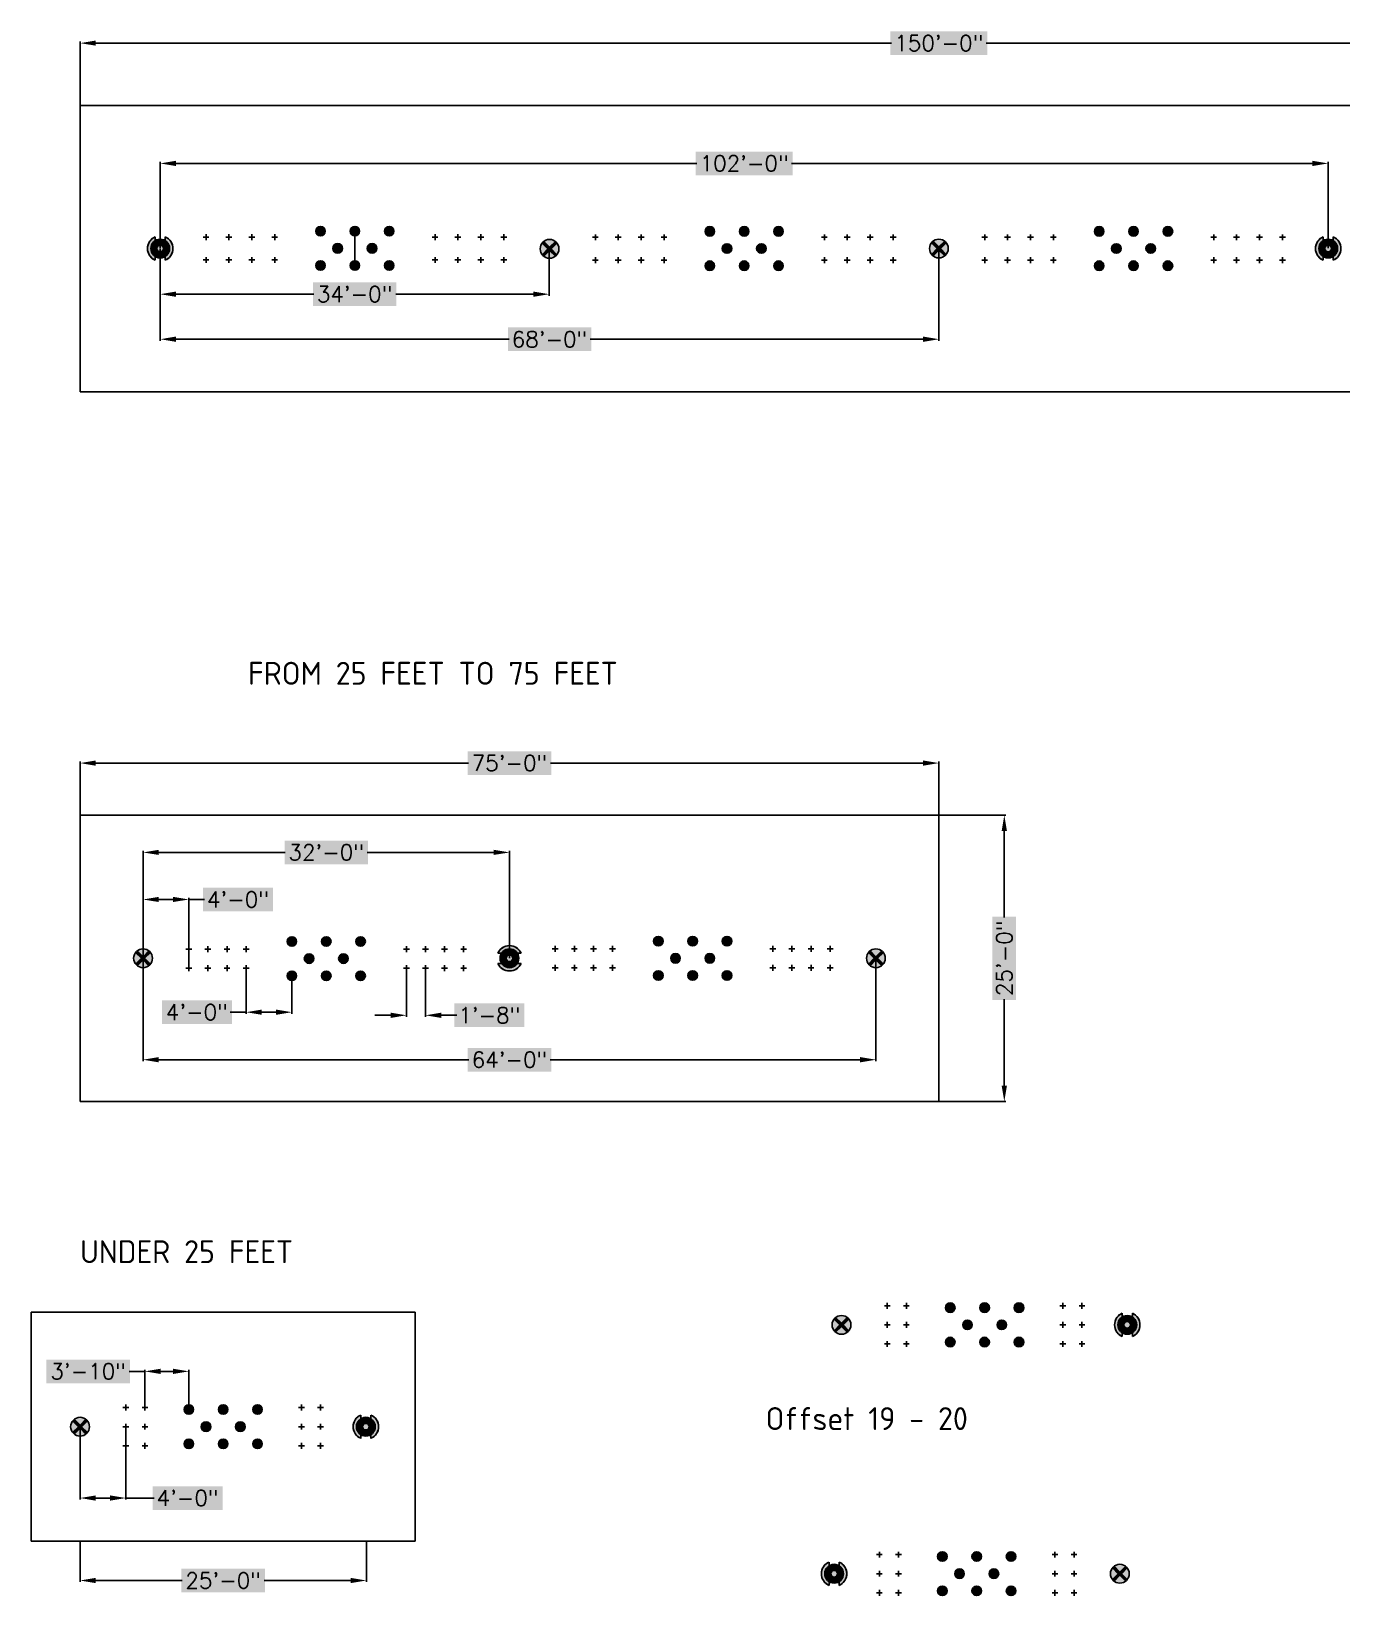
# Model space of a CAD drawing. Header units: feet. Extents: x -132 to 1786, y -308 to 228.
# Drawn here: x -132.4 to -18, y -305.8 to -169.2 of the extents above; entities that cross this region are included whole.
import ezdxf

# ---------------------------------------------------------------- set-up
doc = ezdxf.new("R2010")
doc.units = ezdxf.units.FT
doc.header["$MEASUREMENT"] = 0
doc.linetypes.add('DASHED', pattern=[0.75, 0.5, -0.25])
doc.layers.add('Product (Colored)', color=250, linetype='Continuous')
doc.layers.add('Product (Red Only)', color=1, linetype='Continuous')
doc.styles.add('ISO3098B', font='ISO3098B.SHX', dxfattribs={"height": 2})
doc.styles.add('Roman', font='romans')
doc.dimstyles.new('new style', dxfattribs={"dimscale": 2.75, "dimtxt": 0.5, "dimasz": 0.5, "dimexe": 0.05, "dimexo": 0.01, "dimgap": 0.05, "dimtad": 0, "dimdec": 0, "dimlfac": 12, "dimzin": 9, "dimdsep": 46, "dimlunit": 3, "dimtxsty": 'Roman', "dimcen": 0.09, "dimclrd": 5, "dimclre": 5, "dimclrt": 5, "dimadec": 0, "dimazin": 0, "dimtfac": 1, "dimtdec": 0, "dimtofl": 0, "dimtmove": 0, "dimatfit": 3, "dimfxl": 2.55, "dimtfill": 2, "dimtfillclr": 7, "dimtolj": 1, "dimtzin": 0, "dimlwd": -1, "dimlwe": -1, "dimarcsym": 0})

# ---------------------------------------------------------------- blocks, each defined once
blk = doc.blocks.new('*D320')
at = {"color": 5, "transparency": 16777216}
for p, q in [((-128.17, -175.63), (-128.17, -170.08)), ((-126.8, -170.22), (-57.3, -170.22)), ((20.45, -170.22), (-49.04, -170.22)), ((21.83, -175.63), (21.83, -170.08))]:
    blk.add_line(p, q, dxfattribs=at)
at = {"color": 5, "linetype": 'Continuous', "lineweight": 25, "transparency": 16777216}
for points in [[(-126.8, -169.99), (-126.8, -170.44), (-128.17, -170.22)], [(20.45, -169.99), (20.45, -170.44), (21.83, -170.22)]]:
    blk.add_solid(points, dxfattribs=at)
at = {"layer": 'Defpoints', "color": 0, "linetype": 'Continuous', "lineweight": 25, "transparency": 16777216}
for p in [(21.83, -170.22), (-128.17, -175.65), (21.83, -175.65)]:
    blk.add_point(p, dxfattribs=at)
at = {"color": 5, "linetype": 'Continuous', "lineweight": 25, "transparency": 16777216, "insert": (-53.17, -170.22), "char_height": 1.375, "attachment_point": 5, "style": 'Roman', "bg_fill": 1, "box_fill_scale": 1.25, "bg_fill_color": 7, "bg_fill_true_color": 16777215, "bg_fill_transparency": 0}
blk.add_mtext('\\A1;150\'-0"', dxfattribs=at)
blk = doc.blocks.new('20 FOOT GEPS')
at = {"layer": 'Product (Red Only)'}
h = blk.add_hatch(color=3, dxfattribs=at)
h.dxf.hatch_style = 1
h.paths.add_polyline_path([(0.51, 0.65, 0.345381), (-0.51, 0.65), (0, 0.14)])
h.paths.add_polyline_path([(0.65, 0.51), (0.14, 0), (0.65, -0.51, 0.167827), (0.82, 0, 0.167827)])
h.paths.add_polyline_path([(0, -0.14), (-0.51, -0.65, 0.345381), (0.51, -0.65)])
h.paths.add_polyline_path([(-0.65, 0.51, 0.167827), (-0.82, 0, 0.167827), (-0.65, -0.51), (-0.14, 0)])
at = {"layer": 'Product (Red Only)', "true_color": 0x000000}
h = blk.add_hatch(color=18, dxfattribs=at)
h.dxf.hatch_style = 1
h.paths.add_polyline_path([(0.65, 0.51, 0.060218), (0.51, 0.65), (0, 0.14), (-0.51, 0.65, 0.060218), (-0.65, 0.51), (-0.14, 0), (-0.65, -0.51, 0.060218), (-0.51, -0.65), (0, -0.14), (0.51, -0.65, 0.060218), (0.65, -0.51), (0.14, 0)])
at = {"layer": 'Product (Red Only)', "color": 18, "true_color": 0x000000}
for p, q in [((-0.14, 0), (-0.65, 0.51)), ((0, 0.14), (-0.51, 0.65)), ((0, 0.14), (0.51, 0.65)), ((0.14, 0), (0.65, 0.51)), ((0.14, 0), (0.65, -0.51)), ((-0.14, 0), (-0.65, -0.51)), ((0, -0.14), (-0.51, -0.65)), ((0, -0.14), (0.51, -0.65))]:
    blk.add_line(p, q, dxfattribs=at)
blk.add_circle((0, 0), 0.82, dxfattribs=at)
blk = doc.blocks.new('12m GEPS')
at = {"layer": 'Product (Red Only)', "true_color": 0x000000}
h = blk.add_hatch(color=18, dxfattribs=at)
h.dxf.hatch_style = 1
h.paths.add_polyline_path([(-0.088, 0, 1), (0.088, 0, 1)])
h.paths.add_polyline_path([(0.135, 0.31), (0.135, 0.257), (0.135, 0.21, -0.255267), (0.25, 0, -0.255267), (0.135, -0.21), (0.135, -0.31, 0.654654)])
h.paths.add_polyline_path([(-0.135, 0.31, 0.654654), (-0.135, -0.31), (-0.135, -0.257), (-0.135, -0.21, -0.255267), (-0.25, 0, -0.255267), (-0.135, 0.21)])
at = {"layer": 'Product (Red Only)', "true_color": 0xf8991e}
h = blk.add_hatch(color=30, dxfattribs=at)
h.dxf.hatch_style = 1
edge = h.paths.add_edge_path()
edge.add_arc((0, 0), 0.0878, 0, 360)
edge = h.paths.add_edge_path()
edge.add_arc((0, 0), 0.25, 0, 180)
edge.add_arc((0, 0), 0.25, 180, 360)
at = {"layer": 'Product (Red Only)', "color": 18, "true_color": 0x000000}
for p, q in [((-0.135, 0.31), (-0.135, 0.21)), ((0.135, 0.31), (0.135, 0.257)), ((0.135, 0.31), (0.135, 0.21)), ((-0.135, -0.21), (-0.135, -0.31)), ((-0.135, -0.257), (-0.135, -0.31)), ((0.135, -0.21), (0.135, -0.31)), ((0.135, -0.257), (0.135, -0.31))]:
    blk.add_line(p, q, dxfattribs=at)
for radius in [0.25, 0.0878]:
    blk.add_circle((0, 0), radius, dxfattribs=at)
for start, end in [(113.5782, 246.4218), (121.3323, 238.6677), (293.5782, 66.4218), (301.3323, 58.6677)]:
    blk.add_arc((0, 0), 0.338, start, end, dxfattribs=at)
blk = doc.blocks.new('40 FOOT GEPS')
at = {"layer": 'Product (Red Only)', "color": 18, "true_color": 0x000000}
blk.add_circle((0, 0), 0.25, dxfattribs=at)
blk.add_blockref('12m GEPS', (0, 0), dxfattribs=at)
blk = doc.blocks.new('Purple BSTR')
at = {"layer": 'Product (Colored)', "transparency": 33554687}
h = blk.add_hatch(color=200, dxfattribs=at)
h.dxf.hatch_style = 1
edge = h.paths.add_edge_path()
edge.add_arc((0, 0), 0.025, 0, 360)
at = {"layer": 'Product (Colored)', "color": 200}
for p, q in [((-0.025, 0), (-0.077, 0)), ((0.025, 0), (-0.025, 0)), ((0, 0.077), (0, 0.025)), ((0, 0.025), (0, -0.025)), ((0.077, 0), (0.025, 0)), ((0, -0.025), (0, -0.077))]:
    blk.add_line(p, q, dxfattribs=at)
blk = doc.blocks.new('BSTR Single')
at = {"transparency": 33554687}
h = blk.add_hatch(color=256, dxfattribs=at)
h.dxf.hatch_style = 1
edge = h.paths.add_edge_path()
edge.add_arc((0, 0), 0.025, 0, 360)
for p, q in [((-0.025, 0), (-0.077, 0)), ((0, 0.077), (0, 0.025)), ((0.077, 0), (0.025, 0)), ((0, -0.025), (0, -0.077))]:
    blk.add_line(p, q)
blk.add_blockref('Purple BSTR', (0, 0))
blk = doc.blocks.new('1.5m GEPS')
at = {"layer": 'Product (Red Only)'}
h = blk.add_hatch(color=1, dxfattribs=at)
h.dxf.hatch_style = 1
h.paths.add_polyline_path([(-0.125, 0, 1), (0.125, 0, 1)])
at = {"layer": 'Product (Red Only)', "color": 18, "true_color": 0x000000}
blk.add_circle((0, 0), 0.125, dxfattribs=at)
blk = doc.blocks.new('3 m GEPS')
at = {"layer": 'Product (Red Only)', "true_color": 0xa1e7fc}
h = blk.add_hatch(color=141, dxfattribs=at)
h.dxf.hatch_style = 1
edge = h.paths.add_edge_path(flags=16)
edge.add_arc((0, 0), 0.0458, 0, 360)
edge = h.paths.add_edge_path()
edge.add_arc((0, 0), 0.125, 180, 360)
edge.add_arc((0, 0), 0.125, 0, 180)
at = {"layer": 'Product (Red Only)', "true_color": 0x000000}
h = blk.add_hatch(color=18, dxfattribs=at)
h.dxf.hatch_style = 1
edge = h.paths.add_edge_path()
edge.add_arc((0, 0), 0.0458, 0, 360)
at = {"layer": 'Product (Red Only)', "color": 18, "true_color": 0x000000}
for radius in [0.125, 0.0456]:
    blk.add_circle((0, 0), radius, dxfattribs=at)
blk = doc.blocks.new('*D322')
at = {"color": 5, "transparency": 16777216}
for p, q in [((-128.17, -237.6), (-128.17, -232.94)), ((-126.8, -233.08), (-94.25, -233.08)), ((-54.55, -233.08), (-87.1, -233.08)), ((-53.17, -237.6), (-53.17, -232.94))]:
    blk.add_line(p, q, dxfattribs=at)
at = {"color": 5, "linetype": 'Continuous', "lineweight": 25, "transparency": 16777216}
for points in [[(-126.8, -232.85), (-126.8, -233.31), (-128.17, -233.08)], [(-54.55, -232.85), (-54.55, -233.31), (-53.17, -233.08)]]:
    blk.add_solid(points, dxfattribs=at)
at = {"layer": 'Defpoints', "color": 0, "linetype": 'Continuous', "lineweight": 25, "transparency": 16777216}
for p in [(-53.17, -233.08), (-128.17, -237.62), (-53.17, -237.62)]:
    blk.add_point(p, dxfattribs=at)
at = {"color": 5, "linetype": 'Continuous', "lineweight": 25, "transparency": 16777216, "insert": (-90.67, -233.08), "char_height": 1.375, "attachment_point": 5, "style": 'Roman', "bg_fill": 1, "box_fill_scale": 1.25, "bg_fill_color": 7, "bg_fill_true_color": 16777215, "bg_fill_transparency": 0}
blk.add_mtext('\\A1;75\'-0"', dxfattribs=at)
blk = doc.blocks.new('*D300')
at = {"color": 5, "transparency": 16777216}
for p, q in [((-53.15, -237.62), (-47.32, -237.62)), ((-47.46, -239), (-47.46, -246.55)), ((-47.46, -261.25), (-47.46, -253.7)), ((-53.15, -262.62), (-47.32, -262.62))]:
    blk.add_line(p, q, dxfattribs=at)
at = {"color": 5, "linetype": 'DASHED', "lineweight": 25, "transparency": 16777216}
for points in [[(-47.69, -239), (-47.23, -239), (-47.46, -237.62)], [(-47.69, -261.25), (-47.23, -261.25), (-47.46, -262.62)]]:
    blk.add_solid(points, dxfattribs=at)
at = {"layer": 'Defpoints', "color": 0, "linetype": 'DASHED', "lineweight": 25, "transparency": 16777216}
for p in [(-53.17, -237.62), (-53.17, -262.62), (-47.46, -262.62)]:
    blk.add_point(p, dxfattribs=at)
at = {"color": 5, "linetype": 'DASHED', "lineweight": 25, "transparency": 16777216, "insert": (-47.46, -250.12), "char_height": 1.375, "attachment_point": 5, "rotation": 90, "style": 'Roman', "bg_fill": 1, "box_fill_scale": 1.25, "bg_fill_color": 7, "bg_fill_true_color": 16777215, "bg_fill_transparency": 0}
blk.add_mtext('\\A1;25\'-0"', dxfattribs=at)
blk = doc.blocks.new('*D301')
at = {"color": 5, "transparency": 16777216}
for p, q in [((-121.17, -188.18), (-121.17, -192.28)), ((-87.2, -188.18), (-87.2, -192.28)), ((-119.8, -192.14), (-107.76, -192.14)), ((-88.58, -192.14), (-100.61, -192.14))]:
    blk.add_line(p, q, dxfattribs=at)
at = {"color": 5, "linetype": 'DASHED', "lineweight": 25, "transparency": 16777216}
for points in [[(-119.8, -191.91), (-119.8, -192.37), (-121.17, -192.14)], [(-88.58, -191.91), (-88.58, -192.37), (-87.2, -192.14)]]:
    blk.add_solid(points, dxfattribs=at)
at = {"layer": 'Defpoints', "color": 0, "linetype": 'DASHED', "lineweight": 25, "transparency": 16777216}
for p in [(-121.17, -188.15), (-87.2, -188.15), (-87.2, -192.14)]:
    blk.add_point(p, dxfattribs=at)
at = {"color": 5, "linetype": 'DASHED', "lineweight": 25, "transparency": 16777216, "insert": (-104.19, -192.14), "char_height": 1.375, "attachment_point": 5, "style": 'Roman', "bg_fill": 1, "box_fill_scale": 1.25, "bg_fill_color": 7, "bg_fill_true_color": 16777215, "bg_fill_transparency": 0}
blk.add_mtext('\\A1;34\'-0"', dxfattribs=at)
blk = doc.blocks.new('*D302')
at = {"color": 5, "transparency": 16777216}
for p, q in [((-121.17, -188.13), (-121.17, -180.59)), ((-119.8, -180.72), (-74.3, -180.72)), ((-20.55, -180.72), (-66.04, -180.72)), ((-19.17, -188.13), (-19.17, -180.59))]:
    blk.add_line(p, q, dxfattribs=at)
at = {"color": 5, "linetype": 'DASHED', "lineweight": 25, "transparency": 16777216}
for points in [[(-119.8, -180.49), (-119.8, -180.95), (-121.17, -180.72)], [(-20.55, -180.49), (-20.55, -180.95), (-19.17, -180.72)]]:
    blk.add_solid(points, dxfattribs=at)
at = {"layer": 'Defpoints', "color": 0, "linetype": 'DASHED', "lineweight": 25, "transparency": 16777216}
for p in [(-19.17, -180.72), (-121.17, -188.15), (-19.17, -188.15)]:
    blk.add_point(p, dxfattribs=at)
at = {"color": 5, "linetype": 'DASHED', "lineweight": 25, "transparency": 16777216, "insert": (-70.17, -180.72), "char_height": 1.375, "attachment_point": 5, "style": 'Roman', "bg_fill": 1, "box_fill_scale": 1.25, "bg_fill_color": 7, "bg_fill_true_color": 16777215, "bg_fill_transparency": 0}
blk.add_mtext('\\A1;102\'-0"', dxfattribs=at)
blk = doc.blocks.new('*D304')
at = {"color": 5, "transparency": 16777216}
for p, q in [((-122.67, -250.1), (-122.67, -244.85)), ((-121.3, -244.99), (-120.05, -244.99)), ((-118.67, -250.79), (-118.67, -244.85)), ((-118.67, -244.99), (-117.3, -244.99))]:
    blk.add_line(p, q, dxfattribs=at)
at = {"color": 5, "linetype": 'DASHED', "lineweight": 25, "transparency": 16777216}
for points in [[(-121.3, -244.76), (-121.3, -245.21), (-122.67, -244.99)], [(-120.05, -244.76), (-120.05, -245.21), (-118.67, -244.99)]]:
    blk.add_solid(points, dxfattribs=at)
at = {"layer": 'Defpoints', "color": 0, "linetype": 'DASHED', "lineweight": 25, "transparency": 16777216}
for p in [(-118.67, -244.99), (-122.67, -250.12), (-118.67, -250.82)]:
    blk.add_point(p, dxfattribs=at)
at = {"color": 5, "linetype": 'DASHED', "lineweight": 25, "transparency": 16777216, "insert": (-114.38, -244.99), "char_height": 1.375, "attachment_point": 5, "style": 'Roman', "bg_fill": 1, "box_fill_scale": 1.25, "bg_fill_color": 7, "bg_fill_true_color": 16777215, "bg_fill_transparency": 0}
blk.add_mtext('\\A1;4\'-0"', dxfattribs=at)
blk = doc.blocks.new('*D305')
at = {"color": 5, "transparency": 16777216}
for p, q in [((-113.67, -251.27), (-113.67, -254.97)), ((-109.67, -251.68), (-109.67, -254.97)), ((-113.67, -254.83), (-115.05, -254.83)), ((-111.05, -254.83), (-112.3, -254.83))]:
    blk.add_line(p, q, dxfattribs=at)
at = {"color": 5, "linetype": 'DASHED', "lineweight": 25, "transparency": 16777216}
for points in [[(-112.3, -254.6), (-112.3, -255.06), (-113.67, -254.83)], [(-111.05, -254.6), (-111.05, -255.06), (-109.67, -254.83)]]:
    blk.add_solid(points, dxfattribs=at)
at = {"layer": 'Defpoints', "color": 0, "linetype": 'DASHED', "lineweight": 25, "transparency": 16777216}
for p in [(-113.67, -251.24), (-109.67, -251.65), (-113.67, -254.83)]:
    blk.add_point(p, dxfattribs=at)
at = {"color": 5, "linetype": 'DASHED', "lineweight": 25, "transparency": 16777216, "insert": (-117.97, -254.83), "char_height": 1.375, "attachment_point": 5, "style": 'Roman', "bg_fill": 1, "box_fill_scale": 1.25, "bg_fill_color": 7, "bg_fill_true_color": 16777215, "bg_fill_transparency": 0}
blk.add_mtext('\\A1;4\'-0"', dxfattribs=at)
blk = doc.blocks.new('*D306')
at = {"color": 5, "transparency": 16777216}
for p, q in [((-122.67, -247.44), (-122.67, -240.74)), ((-121.3, -240.88), (-110.25, -240.88)), ((-92.05, -240.88), (-103.1, -240.88)), ((-90.67, -250.1), (-90.67, -240.74))]:
    blk.add_line(p, q, dxfattribs=at)
at = {"color": 5, "linetype": 'DASHED', "lineweight": 25, "transparency": 16777216}
for points in [[(-121.3, -240.65), (-121.3, -241.1), (-122.67, -240.88)], [(-92.05, -240.65), (-92.05, -241.1), (-90.67, -240.88)]]:
    blk.add_solid(points, dxfattribs=at)
at = {"layer": 'Defpoints', "color": 0, "linetype": 'DASHED', "lineweight": 25, "transparency": 16777216}
for p in [(-90.67, -240.88), (-122.67, -247.47), (-90.67, -250.12)]:
    blk.add_point(p, dxfattribs=at)
at = {"color": 5, "linetype": 'DASHED', "lineweight": 25, "transparency": 16777216, "insert": (-106.67, -240.88), "char_height": 1.375, "attachment_point": 5, "style": 'Roman', "bg_fill": 1, "box_fill_scale": 1.25, "bg_fill_color": 7, "bg_fill_true_color": 16777215, "bg_fill_transparency": 0}
blk.add_mtext('\\A1;32\'-0"', dxfattribs=at)
blk = doc.blocks.new('*D307')
at = {"color": 5, "transparency": 16777216}
for p, q in [((-122.67, -250.15), (-122.67, -259.12)), ((-58.67, -250.15), (-58.67, -259.12)), ((-121.3, -258.98), (-94.21, -258.98)), ((-60.05, -258.98), (-87.13, -258.98))]:
    blk.add_line(p, q, dxfattribs=at)
at = {"color": 5, "linetype": 'DASHED', "lineweight": 25, "transparency": 16777216}
for points in [[(-121.3, -258.75), (-121.3, -259.21), (-122.67, -258.98)], [(-60.05, -258.75), (-60.05, -259.21), (-58.67, -258.98)]]:
    blk.add_solid(points, dxfattribs=at)
at = {"layer": 'Defpoints', "color": 0, "linetype": 'DASHED', "lineweight": 25, "transparency": 16777216}
for p in [(-122.67, -250.12), (-58.67, -250.12), (-122.67, -258.98)]:
    blk.add_point(p, dxfattribs=at)
at = {"color": 5, "linetype": 'DASHED', "lineweight": 25, "transparency": 16777216, "insert": (-90.67, -258.98), "char_height": 1.375, "attachment_point": 5, "style": 'Roman', "bg_fill": 1, "box_fill_scale": 1.25, "bg_fill_color": 7, "bg_fill_true_color": 16777215, "bg_fill_transparency": 0}
blk.add_mtext('\\A1;64\'-0"', dxfattribs=at)
blk = doc.blocks.new('*D308')
at = {"color": 5, "transparency": 16777216}
for p, q in [((-53.17, -188.18), (-53.17, -196.21)), ((-121.17, -190.26), (-121.17, -196.21)), ((-119.8, -196.07), (-90.71, -196.07)), ((-54.55, -196.07), (-83.63, -196.07))]:
    blk.add_line(p, q, dxfattribs=at)
at = {"color": 5, "linetype": 'DASHED', "lineweight": 25, "transparency": 16777216}
for points in [[(-119.8, -195.84), (-119.8, -196.3), (-121.17, -196.07)], [(-54.55, -195.84), (-54.55, -196.3), (-53.17, -196.07)]]:
    blk.add_solid(points, dxfattribs=at)
at = {"layer": 'Defpoints', "color": 0, "linetype": 'DASHED', "lineweight": 25, "transparency": 16777216}
for p in [(-53.17, -188.15), (-121.17, -190.23), (-121.17, -196.07)]:
    blk.add_point(p, dxfattribs=at)
at = {"color": 5, "linetype": 'DASHED', "lineweight": 25, "transparency": 16777216, "insert": (-87.17, -196.07), "char_height": 1.375, "attachment_point": 5, "style": 'Roman', "bg_fill": 1, "box_fill_scale": 1.25, "bg_fill_color": 7, "bg_fill_true_color": 16777215, "bg_fill_transparency": 0}
blk.add_mtext('\\A1;68\'-0"', dxfattribs=at)
blk = doc.blocks.new('*D299')
at = {"color": 5, "transparency": 16777216}
for p, q in [((-128.17, -301.05), (-128.17, -304.58)), ((-103.17, -301.05), (-103.17, -304.58)), ((-126.8, -304.45), (-119.25, -304.45)), ((-104.55, -304.45), (-112.1, -304.45))]:
    blk.add_line(p, q, dxfattribs=at)
at = {"color": 5, "lineweight": 25, "transparency": 16777216}
for points in [[(-126.8, -304.22), (-126.8, -304.68), (-128.17, -304.45)], [(-104.55, -304.22), (-104.55, -304.68), (-103.17, -304.45)]]:
    blk.add_solid(points, dxfattribs=at)
at = {"layer": 'Defpoints', "color": 0, "lineweight": 25, "transparency": 16777216}
for p in [(-128.17, -301.02), (-103.17, -301.02), (-103.17, -304.45)]:
    blk.add_point(p, dxfattribs=at)
at = {"color": 5, "lineweight": 25, "transparency": 16777216, "insert": (-115.67, -304.45), "char_height": 1.375, "attachment_point": 5, "style": 'Roman', "bg_fill": 1, "box_fill_scale": 1.25, "bg_fill_color": 7, "bg_fill_true_color": 16777215, "bg_fill_transparency": 0}
blk.add_mtext('\\A1;25\'-0"', dxfattribs=at)
blk = doc.blocks.new('*D310')
at = {"color": 5, "transparency": 16777216}
for p, q in [((-128.17, -291.05), (-128.17, -297.38)), ((-124.17, -291.05), (-124.17, -297.38)), ((-126.8, -297.25), (-125.55, -297.25)), ((-124.17, -297.25), (-121.7, -297.25))]:
    blk.add_line(p, q, dxfattribs=at)
at = {"color": 5, "lineweight": 25, "transparency": 16777216}
for points in [[(-126.8, -297.02), (-126.8, -297.48), (-128.17, -297.25)], [(-125.55, -297.02), (-125.55, -297.48), (-124.17, -297.25)]]:
    blk.add_solid(points, dxfattribs=at)
at = {"layer": 'Defpoints', "color": 0, "lineweight": 25, "transparency": 16777216}
for p in [(-128.17, -291.02), (-124.17, -291.02), (-128.17, -297.25)]:
    blk.add_point(p, dxfattribs=at)
at = {"color": 5, "lineweight": 25, "transparency": 16777216, "insert": (-118.78, -297.25), "char_height": 1.375, "attachment_point": 5, "style": 'Roman', "bg_fill": 1, "box_fill_scale": 1.25, "bg_fill_color": 7, "bg_fill_true_color": 16777215, "bg_fill_transparency": 0}
blk.add_mtext('\\A1;4\'-0"', dxfattribs=at)
blk = doc.blocks.new('*D311')
at = {"color": 5, "transparency": 16777216}
for p, q in [((-122.51, -286.19), (-123.88, -286.19)), ((-122.51, -289.5), (-122.51, -286.05)), ((-120.05, -286.19), (-121.13, -286.19)), ((-118.67, -289.49), (-118.67, -286.05))]:
    blk.add_line(p, q, dxfattribs=at)
at = {"color": 5, "lineweight": 25, "transparency": 16777216}
for points in [[(-121.13, -285.96), (-121.13, -286.42), (-122.51, -286.19)], [(-120.05, -285.96), (-120.05, -286.42), (-118.67, -286.19)]]:
    blk.add_solid(points, dxfattribs=at)
at = {"layer": 'Defpoints', "color": 0, "lineweight": 25, "transparency": 16777216}
for p in [(-122.51, -286.19), (-122.51, -289.52), (-118.67, -289.52)]:
    blk.add_point(p, dxfattribs=at)
at = {"color": 5, "lineweight": 25, "transparency": 16777216, "insert": (-127.46, -286.19), "char_height": 1.375, "attachment_point": 5, "style": 'Roman', "bg_fill": 1, "box_fill_scale": 1.25, "bg_fill_color": 7, "bg_fill_true_color": 16777215, "bg_fill_transparency": 0}
blk.add_mtext('\\A1;3\'-10"', dxfattribs=at)
blk = doc.blocks.new('*D312')
at = {"color": 5, "transparency": 16777216}
for p, q in [((-99.67, -251.18), (-99.67, -255.24)), ((-98.01, -251.18), (-98.01, -255.24)), ((-101.05, -255.1), (-102.42, -255.1)), ((-96.63, -255.1), (-95.26, -255.1))]:
    blk.add_line(p, q, dxfattribs=at)
at = {"color": 5, "lineweight": 25, "transparency": 16777216}
for points in [[(-101.05, -254.87), (-101.05, -255.33), (-99.67, -255.1)], [(-96.63, -254.87), (-96.63, -255.33), (-98.01, -255.1)]]:
    blk.add_solid(points, dxfattribs=at)
at = {"layer": 'Defpoints', "color": 0, "lineweight": 25, "transparency": 16777216}
for p in [(-99.67, -251.15), (-98.01, -251.15), (-98.01, -255.1)]:
    blk.add_point(p, dxfattribs=at)
at = {"color": 5, "lineweight": 25, "transparency": 16777216, "insert": (-92.43, -255.1), "char_height": 1.375, "attachment_point": 5, "style": 'Roman', "bg_fill": 1, "box_fill_scale": 1.25, "bg_fill_color": 7, "bg_fill_true_color": 16777215, "bg_fill_transparency": 0}
blk.add_mtext('\\A1;1\'-8"', dxfattribs=at)

msp = doc.modelspace()

# ---------------------------------------------------------------- linework, layer by layer
at = {"linetype": 'Continuous', "lineweight": 25}
for p, q in [((-128.173, -175.653), (21.827, -175.653)), ((-128.173, -200.653), (-128.173, -175.653)), ((-104.173, -189.635), (-104.173, -186.635)), ((21.827, -200.653), (-128.173, -200.653)), ((-128.173, -237.624), (-53.173, -237.624)), ((-128.173, -262.624), (-128.173, -237.624)), ((-53.173, -237.624), (-53.173, -262.624)), ((-53.173, -262.624), (-128.173, -262.624)), ((-132.432, -281.021), (-98.914, -281.021)), ((-132.432, -301.021), (-132.432, -281.021)), ((-98.914, -301.021), (-98.914, -281.021)), ((-132.432, -301.021), (-98.914, -301.021))]:
    msp.add_line(p, q, dxfattribs=at)

# ---------------------------------------------------------------- block references
at = {"color": 18, "true_color": 0x000000}
for name, p, xscale, yscale, zscale, rotation in [('1.5m GEPS', (-107.173, -186.635), -3.333333333333485, 3.333333333333414, 3.333333333333417, 359.9999999999965), ('1.5m GEPS', (-104.173, -186.635), -3.333333333333485, 3.333333333333414, 3.333333333333417, 359.9999999999965), ('1.5m GEPS', (-73.173, -186.653), -3.333333333333485, 3.333333333333414, 3.333333333333417, 359.9999999999965), ('1.5m GEPS', (-70.173, -186.653), -3.333333333333485, 3.333333333333414, 3.333333333333417, 359.9999999999965), ('1.5m GEPS', (-39.173, -186.653), -3.333333333333485, 3.333333333333414, 3.333333333333417, 359.9999999999965), ('1.5m GEPS', (-36.173, -186.653), -3.333333333333485, 3.333333333333414, 3.333333333333417, 359.9999999999965), ('3 m GEPS', (-105.673, -188.135), -3.333333333333485, 3.333333333333414, 3.333333333333417, 359.9999999999965), ('3 m GEPS', (-102.673, -188.135), -3.333333333333485, 3.333333333333414, 3.333333333333417, 359.9999999999965), ('3 m GEPS', (-71.673, -188.153), -3.333333333333485, 3.333333333333414, 3.333333333333417, 359.9999999999965), ('3 m GEPS', (-68.673, -188.153), -3.333333333333485, 3.333333333333414, 3.333333333333417, 359.9999999999965), ('3 m GEPS', (-37.673, -188.153), -3.333333333333485, 3.333333333333414, 3.333333333333417, 359.9999999999965), ('3 m GEPS', (-34.673, -188.153), -3.333333333333485, 3.333333333333414, 3.333333333333417, 359.9999999999965), ('1.5m GEPS', (-107.173, -189.635), -3.333333333333485, 3.333333333333414, 3.333333333333417, 359.9999999999965), ('1.5m GEPS', (-104.173, -189.635), -3.333333333333485, 3.333333333333414, 3.333333333333417, 359.9999999999965), ('1.5m GEPS', (-73.173, -189.653), -3.333333333333485, 3.333333333333414, 3.333333333333417, 359.9999999999965), ('1.5m GEPS', (-70.173, -189.653), -3.333333333333485, 3.333333333333414, 3.333333333333417, 359.9999999999965), ('1.5m GEPS', (-39.173, -189.653), -3.333333333333485, 3.333333333333414, 3.333333333333417, 359.9999999999965), ('1.5m GEPS', (-36.173, -189.653), -3.333333333333485, 3.333333333333414, 3.333333333333417, 359.9999999999965), ('1.5m GEPS', (-109.673, -248.652), 3.333333333333371, 3.333333333333371, 3.333333333333371, 180), ('1.5m GEPS', (-106.673, -248.652), -3.333333333333371, 3.333333333333485, 3.333333333333417, 180), ('1.5m GEPS', (-103.673, -248.652), -3.333333333333371, 3.333333333333485, 3.333333333333417, 180), ('1.5m GEPS', (-77.673, -248.624), 3.333333333333485, 3.333333333333485, 3.333333333333485, 180), ('1.5m GEPS', (-74.673, -248.624), -3.333333333333485, 3.333333333333485, 3.333333333333417, 180), ('1.5m GEPS', (-71.673, -248.624), -3.333333333333485, 3.333333333333485, 3.333333333333417, 180), ('3 m GEPS', (-108.173, -250.152), -3.333333333333371, 3.333333333333485, 3.333333333333417, 180), ('3 m GEPS', (-105.173, -250.152), -3.333333333333371, 3.333333333333485, 3.333333333333417, 180), ('3 m GEPS', (-76.173, -250.124), -3.333333333333485, 3.333333333333485, 3.333333333333417, 180), ('3 m GEPS', (-73.173, -250.124), -3.333333333333485, 3.333333333333485, 3.333333333333417, 180), ('1.5m GEPS', (-109.673, -251.652), 3.333333333333371, 3.333333333333371, 3.333333333333371, 180), ('1.5m GEPS', (-106.673, -251.652), -3.333333333333371, 3.333333333333485, 3.333333333333417, 180), ('1.5m GEPS', (-103.673, -251.652), -3.333333333333371, 3.333333333333485, 3.333333333333417, 180), ('1.5m GEPS', (-77.673, -251.624), 3.333333333333485, 3.333333333333485, 3.333333333333485, 180), ('1.5m GEPS', (-74.673, -251.624), -3.333333333333485, 3.333333333333485, 3.333333333333417, 180), ('1.5m GEPS', (-71.673, -251.624), -3.333333333333485, 3.333333333333485, 3.333333333333417, 180)]:
    msp.add_blockref(name, p, dxfattribs=dict(at, xscale=xscale, yscale=yscale, zscale=zscale, rotation=rotation))
at = {"color": 18, "true_color": 0x000000, "xscale": 3.333333333333485, "yscale": 3.333333333333485, "zscale": 3.333333333333485}
for p in [(-101.173, -186.635), (-67.173, -186.653), (-33.173, -186.653), (-101.173, -189.635), (-67.173, -189.653), (-33.173, -189.653)]:
    msp.add_blockref('1.5m GEPS', p, dxfattribs=at)
at = {"layer": 'Product (Red Only)'}
for name, p, xscale, yscale, zscale in [('BSTR Single', (-117.173, -187.153), 3.333333999999923, 3.333333999999923, 3.333333999999923), ('BSTR Single', (-115.173, -187.153), 3.333333999999923, 3.333333999999923, 3.333333999999923), ('BSTR Single', (-113.173, -187.153), 3.333333999999923, 3.333333999999923, 3.333333999999923), ('BSTR Single', (-111.173, -187.153), 3.333333999999923, 3.333333999999923, 3.333333999999923), ('BSTR Single', (-97.173, -187.153), 3.333333999999923, 3.333333999999923, 3.333333999999923), ('BSTR Single', (-95.173, -187.153), 3.333333999999923, 3.333333999999923, 3.333333999999923), ('BSTR Single', (-93.173, -187.153), 3.333333999999923, 3.333333999999923, 3.333333999999923), ('BSTR Single', (-91.173, -187.153), 3.333333999999923, 3.333333999999923, 3.333333999999923), ('BSTR Single', (-83.173, -187.171), 3.333333999999923, 3.333333999999923, 3.333333999999923), ('BSTR Single', (-81.173, -187.171), 3.333333999999923, 3.333333999999923, 3.333333999999923), ('BSTR Single', (-79.173, -187.171), 3.333333999999923, 3.333333999999923, 3.333333999999923), ('BSTR Single', (-77.173, -187.171), 3.333333999999923, 3.333333999999923, 3.333333999999923), ('BSTR Single', (-63.173, -187.171), 3.333333999999923, 3.333333999999923, 3.333333999999923), ('BSTR Single', (-61.173, -187.171), 3.333333999999923, 3.333333999999923, 3.333333999999923), ('BSTR Single', (-59.173, -187.171), 3.333333999999923, 3.333333999999923, 3.333333999999923), ('BSTR Single', (-57.173, -187.171), 3.333333999999923, 3.333333999999923, 3.333333999999923), ('BSTR Single', (-49.173, -187.171), 3.333333999999923, 3.333333999999923, 3.333333999999923), ('BSTR Single', (-47.173, -187.171), 3.333333999999923, 3.333333999999923, 3.333333999999923), ('BSTR Single', (-45.173, -187.171), 3.333333999999923, 3.333333999999923, 3.333333999999923), ('BSTR Single', (-43.173, -187.171), 3.333333999999923, 3.333333999999923, 3.333333999999923), ('BSTR Single', (-29.173, -187.171), 3.333333999999923, 3.333333999999923, 3.333333999999923), ('BSTR Single', (-27.173, -187.171), 3.333333999999923, 3.333333999999923, 3.333333999999923), ('BSTR Single', (-25.173, -187.171), 3.333333999999923, 3.333333999999923, 3.333333999999923), ('BSTR Single', (-23.173, -187.171), 3.333333999999923, 3.333333999999923, 3.333333999999923), ('BSTR Single', (-117.173, -189.153), 3.333333999999923, 3.333333999999923, 3.333333999999923), ('BSTR Single', (-115.173, -189.153), 3.333333999999923, 3.333333999999923, 3.333333999999923), ('BSTR Single', (-113.173, -189.153), 3.333333999999923, 3.333333999999923, 3.333333999999923), ('BSTR Single', (-111.173, -189.153), 3.333333999999923, 3.333333999999923, 3.333333999999923), ('BSTR Single', (-97.173, -189.153), 3.333333999999923, 3.333333999999923, 3.333333999999923), ('BSTR Single', (-95.173, -189.153), 3.333333999999923, 3.333333999999923, 3.333333999999923), ('BSTR Single', (-93.173, -189.153), 3.333333999999923, 3.333333999999923, 3.333333999999923), ('BSTR Single', (-91.173, -189.153), 3.333333999999923, 3.333333999999923, 3.333333999999923), ('BSTR Single', (-83.173, -189.171), 3.333333999999923, 3.333333999999923, 3.333333999999923), ('BSTR Single', (-81.173, -189.171), 3.333333999999923, 3.333333999999923, 3.333333999999923), ('BSTR Single', (-79.173, -189.171), 3.333333999999923, 3.333333999999923, 3.333333999999923), ('BSTR Single', (-77.173, -189.171), 3.333333999999923, 3.333333999999923, 3.333333999999923), ('BSTR Single', (-63.173, -189.171), 3.333333999999923, 3.333333999999923, 3.333333999999923), ('BSTR Single', (-61.173, -189.171), 3.333333999999923, 3.333333999999923, 3.333333999999923), ('BSTR Single', (-59.173, -189.171), 3.333333999999923, 3.333333999999923, 3.333333999999923), ('BSTR Single', (-57.173, -189.171), 3.333333999999923, 3.333333999999923, 3.333333999999923), ('BSTR Single', (-49.173, -189.171), 3.333333999999923, 3.333333999999923, 3.333333999999923), ('BSTR Single', (-47.173, -189.171), 3.333333999999923, 3.333333999999923, 3.333333999999923), ('BSTR Single', (-45.173, -189.171), 3.333333999999923, 3.333333999999923, 3.333333999999923), ('BSTR Single', (-43.173, -189.171), 3.333333999999923, 3.333333999999923, 3.333333999999923), ('BSTR Single', (-29.173, -189.171), 3.333333999999923, 3.333333999999923, 3.333333999999923), ('BSTR Single', (-27.173, -189.171), 3.333333999999923, 3.333333999999923, 3.333333999999923), ('BSTR Single', (-25.173, -189.171), 3.333333999999923, 3.333333999999923, 3.333333999999923), ('BSTR Single', (-23.173, -189.171), 3.333333999999923, 3.333333999999923, 3.333333999999923), ('40 FOOT GEPS', (-36.72, -282.131), 3.280799999999999, 3.280799999999999, 3.280799999999999), ('40 FOOT GEPS', (-103.215, -291.021), 3.280799999999999, 3.280799999999999, 3.280799999999999), ('40 FOOT GEPS', (-62.325, -303.857), -3.280799999999999, 3.280799999999971, 3.280799999999983)]:
    msp.add_blockref(name, p, dxfattribs=dict(at, xscale=xscale, yscale=yscale, zscale=zscale))
at = {"layer": 'Product (Red Only)', "color": 18, "true_color": 0x000000, "xscale": 3.280799999999999, "yscale": 3.280799999999999, "zscale": 3.280799999999999}
for p, rotation in [((-121.173, -188.153), 179.9999999999975), ((-90.673, -250.124), 89.99999999999801)]:
    msp.add_blockref('40 FOOT GEPS', p, dxfattribs=dict(at, rotation=rotation))
at = {"layer": 'Product (Red Only)', "color": 18, "true_color": 0x000000}
for p, rotation in [((-87.173, -188.181), 179.9999999999976), ((-122.673, -250.124), 89.99999999999349), ((-58.673, -250.124), 89.99999999999349)]:
    msp.add_blockref('20 FOOT GEPS', p, dxfattribs=dict(at, rotation=rotation))
at = {"layer": 'Product (Red Only)', "color": 18, "true_color": 0x000000, "xscale": -1}
msp.add_blockref('20 FOOT GEPS', (-53.173, -188.153), dxfattribs=at)
at = {"layer": 'Product (Red Only)', "color": 18, "true_color": 0x000000}
for name, p, xscale, yscale, zscale in [('40 FOOT GEPS', (-19.173, -188.153), 3.280799999999999, 3.280799999999999, 3.280799999999999), ('1.5m GEPS', (-52.178, -280.631), 3.333333333333485, 3.333333333333485, 3.333333333333485), ('1.5m GEPS', (-49.178, -280.631), 3.333333333333485, 3.333333333333485, 3.333333333333485), ('1.5m GEPS', (-46.178, -280.631), 3.333333333333485, 3.333333333333485, 3.333333333333485), ('3 m GEPS', (-50.678, -282.131), 3.333333333333485, 3.333333333333485, 3.333333333333485), ('3 m GEPS', (-47.678, -282.131), 3.333333333333485, 3.333333333333485, 3.333333333333485), ('1.5m GEPS', (-52.178, -283.631), 3.333333333333485, 3.333333333333485, 3.333333333333485), ('1.5m GEPS', (-49.178, -283.631), 3.333333333333485, 3.333333333333485, 3.333333333333485), ('1.5m GEPS', (-46.178, -283.631), 3.333333333333485, 3.333333333333485, 3.333333333333485), ('1.5m GEPS', (-118.673, -289.521), 3.333333333333485, 3.333333333333485, 3.333333333333485), ('1.5m GEPS', (-115.673, -289.521), 3.333333333333485, 3.333333333333485, 3.333333333333485), ('1.5m GEPS', (-112.673, -289.521), 3.333333333333485, 3.333333333333485, 3.333333333333485), ('3 m GEPS', (-117.173, -291.021), 3.333333333333485, 3.333333333333485, 3.333333333333485), ('3 m GEPS', (-114.173, -291.021), 3.333333333333485, 3.333333333333485, 3.333333333333485), ('1.5m GEPS', (-118.673, -292.521), 3.333333333333485, 3.333333333333485, 3.333333333333485), ('1.5m GEPS', (-115.673, -292.521), 3.333333333333485, 3.333333333333485, 3.333333333333485), ('1.5m GEPS', (-112.673, -292.521), 3.333333333333485, 3.333333333333485, 3.333333333333485), ('1.5m GEPS', (-52.868, -302.357), -3.333333333333485, 3.333333333333428, 3.333333333333417), ('1.5m GEPS', (-49.868, -302.357), -3.333333333333485, 3.333333333333428, 3.333333333333417), ('1.5m GEPS', (-46.868, -302.357), -3.333333333333485, 3.333333333333428, 3.333333333333417), ('3 m GEPS', (-51.368, -303.857), -3.333333333333485, 3.333333333333428, 3.333333333333417), ('3 m GEPS', (-48.368, -303.857), -3.333333333333485, 3.333333333333428, 3.333333333333417), ('1.5m GEPS', (-52.868, -305.357), -3.333333333333485, 3.333333333333428, 3.333333333333417), ('1.5m GEPS', (-49.868, -305.357), -3.333333333333485, 3.333333333333428, 3.333333333333417), ('1.5m GEPS', (-46.868, -305.357), -3.333333333333485, 3.333333333333428, 3.333333333333417)]:
    msp.add_blockref(name, p, dxfattribs=dict(at, xscale=xscale, yscale=yscale, zscale=zscale))
at = {"layer": 'Product (Red Only)'}
for p, xscale, yscale, zscale, rotation in [((-118.673, -249.319), 3.333334000000036, 3.333334000000036, 3.333334000000036, 180), ((-117.006, -249.319), 3.333334000000036, 3.333334000000036, 3.333334000000036, 180), ((-115.339, -249.319), 3.333334000000036, 3.333334000000036, 3.333334000000036, 180), ((-113.673, -249.319), 3.333334000000036, 3.333334000000036, 3.333334000000036, 180), ((-99.673, -249.319), 3.333334000000036, 3.333334000000036, 3.333334000000036, 180), ((-98.006, -249.319), 3.333334000000036, 3.333334000000036, 3.333334000000036, 180), ((-96.339, -249.319), 3.333334000000036, 3.333334000000036, 3.333334000000036, 180), ((-94.673, -249.319), 3.333334000000036, 3.333334000000036, 3.333334000000036, 180), ((-86.673, -249.291), 3.333334000000036, 3.333334000000036, 3.333334000000036, 180), ((-85.006, -249.291), 3.333334000000036, 3.333334000000036, 3.333334000000036, 180), ((-83.339, -249.291), 3.333334000000036, 3.333334000000036, 3.333334000000036, 180), ((-81.673, -249.291), 3.333334000000036, 3.333334000000036, 3.333334000000036, 180), ((-67.673, -249.291), 3.333334000000036, 3.333334000000036, 3.333334000000036, 180), ((-66.006, -249.291), 3.333334000000036, 3.333334000000036, 3.333334000000036, 180), ((-64.339, -249.291), 3.333334000000036, 3.333334000000036, 3.333334000000036, 180), ((-62.673, -249.291), 3.333334000000036, 3.333334000000036, 3.333334000000036, 180), ((-118.673, -250.985), 3.333334000000036, 3.333334000000036, 3.333334000000036, 180), ((-117.006, -250.985), 3.333334000000036, 3.333334000000036, 3.333334000000036, 180), ((-115.339, -250.985), 3.333334000000036, 3.333334000000036, 3.333334000000036, 180), ((-113.673, -250.985), 3.333334000000036, 3.333334000000036, 3.333334000000036, 180), ((-99.673, -250.985), 3.333334000000036, 3.333334000000036, 3.333334000000036, 180), ((-98.006, -250.985), 3.333334000000036, 3.333334000000036, 3.333334000000036, 180), ((-96.339, -250.985), 3.333334000000036, 3.333334000000036, 3.333334000000036, 180), ((-94.673, -250.985), 3.333334000000036, 3.333334000000036, 3.333334000000036, 180), ((-86.673, -250.958), 3.333334000000036, 3.333334000000036, 3.333334000000036, 180), ((-85.006, -250.958), 3.333334000000036, 3.333334000000036, 3.333334000000036, 180), ((-83.339, -250.958), 3.333334000000036, 3.333334000000036, 3.333334000000036, 180), ((-81.673, -250.958), 3.333334000000036, 3.333334000000036, 3.333334000000036, 180), ((-67.673, -250.958), 3.333334000000036, 3.333334000000036, 3.333334000000036, 180), ((-66.006, -250.958), 3.333334000000036, 3.333334000000036, 3.333334000000036, 180), ((-64.339, -250.958), 3.333334000000036, 3.333334000000036, 3.333334000000036, 180), ((-62.673, -250.958), 3.333334000000036, 3.333334000000036, 3.333334000000036, 180), ((-57.678, -280.464), 3.333334000000008, 3.333334000000008, 3.333334000000008, 90.0000000000254), ((-56.011, -280.464), 3.333334000000008, 3.333334000000008, 3.333334000000008, 90.0000000000254), ((-42.345, -280.464), -3.333334000000008, 3.333334000000008, 3.333334, 270.0000000000254), ((-40.678, -280.464), -3.333334000000008, 3.333334000000008, 3.333334, 270.0000000000254), ((-57.678, -282.131), 3.333334000000008, 3.333334000000008, 3.333334000000008, 90.0000000000254), ((-56.011, -282.131), 3.333334000000008, 3.333334000000008, 3.333334000000008, 90.0000000000254), ((-42.345, -282.131), -3.333334000000008, 3.333334000000008, 3.333334, 270.0000000000254), ((-40.678, -282.131), -3.333334000000008, 3.333334000000008, 3.333334, 270.0000000000254), ((-57.678, -283.798), 3.333334000000008, 3.333334000000008, 3.333334000000008, 90.0000000000254), ((-56.011, -283.798), 3.333334000000008, 3.333334000000008, 3.333334000000008, 90.0000000000254), ((-42.345, -283.798), -3.333334000000008, 3.333334000000008, 3.333334, 270.0000000000254), ((-40.678, -283.798), -3.333334000000008, 3.333334000000008, 3.333334, 270.0000000000254), ((-124.173, -289.354), 3.333334000000008, 3.333334000000008, 3.333334000000008, 90.0000000000254), ((-122.506, -289.354), 3.333334000000008, 3.333334000000008, 3.333334000000008, 90.0000000000254), ((-108.839, -289.354), -3.333334000000008, 3.333334000000008, 3.333334, 270.0000000000254), ((-107.173, -289.354), -3.333334000000008, 3.333334000000008, 3.333334, 270.0000000000254), ((-124.173, -291.021), 3.333334000000008, 3.333334000000008, 3.333334000000008, 90.0000000000254), ((-122.506, -291.021), 3.333334000000008, 3.333334000000008, 3.333334000000008, 90.0000000000254), ((-108.839, -291.021), -3.333334000000008, 3.333334000000008, 3.333334, 270.0000000000254), ((-107.173, -291.021), -3.333334000000008, 3.333334000000008, 3.333334, 270.0000000000254), ((-124.173, -292.688), 3.333334000000008, 3.333334000000008, 3.333334000000008, 90.0000000000254), ((-122.506, -292.688), 3.333334000000008, 3.333334000000008, 3.333334000000008, 90.0000000000254), ((-108.839, -292.688), -3.333334000000008, 3.333334000000008, 3.333334, 270.0000000000254), ((-107.173, -292.688), -3.333334000000008, 3.333334000000008, 3.333334, 270.0000000000254), ((-58.368, -302.19), 3.333334000000008, 3.333334000000008, 3.333334000000008, 89.99999999997655), ((-56.701, -302.19), 3.333334000000008, 3.333334000000008, 3.333334000000008, 89.99999999997655), ((-43.034, -302.19), -3.333334000000008, 3.333334000000008, 3.333334, 269.9999999999765), ((-41.368, -302.19), -3.333334000000008, 3.333334000000008, 3.333334, 269.9999999999765), ((-58.368, -303.857), 3.333334000000008, 3.333334000000008, 3.333334000000008, 89.99999999997655), ((-56.701, -303.857), 3.333334000000008, 3.333334000000008, 3.333334000000008, 89.99999999997655), ((-43.034, -303.857), -3.333334000000008, 3.333334000000008, 3.333334, 269.9999999999765), ((-41.368, -303.857), -3.333334000000008, 3.333334000000008, 3.333334, 269.9999999999765), ((-58.368, -305.523), 3.333334000000008, 3.333334000000008, 3.333334000000008, 89.99999999997655), ((-56.701, -305.523), 3.333334000000008, 3.333334000000008, 3.333334000000008, 89.99999999997655), ((-43.034, -305.523), -3.333334000000008, 3.333334000000008, 3.333334, 269.9999999999765), ((-41.368, -305.523), -3.333334000000008, 3.333334000000008, 3.333334, 269.9999999999765)]:
    msp.add_blockref('BSTR Single', p, dxfattribs=dict(at, xscale=xscale, yscale=yscale, zscale=zscale, rotation=rotation))
for p in [(-61.678, -282.131), (-128.173, -291.021)]:
    msp.add_blockref('20 FOOT GEPS', p, dxfattribs=at)
at = {"layer": 'Product (Red Only)', "xscale": -1}
msp.add_blockref('20 FOOT GEPS', (-37.368, -303.857), dxfattribs=at)

# ---------------------------------------------------------------- texts
at = {"linetype": 'DASHED', "lineweight": 25, "insert": (-113.504, -224.239), "char_height": 2, "width": 45.66329, "attachment_point": 1, "style": 'ISO3098B'}
msp.add_mtext('FROM 25 FEET TO 75 FEET', dxfattribs=at)
at = {"lineweight": 25, "char_height": 2, "attachment_point": 1, "style": 'ISO3098B'}
for s, insert, width in [('UNDER 25 FEET', (-128.173, -274.742), 25), ('Offset 19 - 20', (-68.302, -289.315), 41.86461)]:
    msp.add_mtext(s, dxfattribs=dict(at, insert=insert, width=width))

# ---------------------------------------------------------------- dimensions: what is measured, and where the dimension line sits
at = {"linetype": 'Continuous', "lineweight": 25}
for base, p1, p2, picture, middle in [((21.827, -170.215), (-128.173, -175.653), (21.827, -175.653), '*D320', (-53.173, -170.215)), ((-53.173, -233.08), (-128.173, -237.624), (-53.173, -237.624), '*D322', (-90.673, -233.08))]:
    dim = msp.add_linear_dim(base=base, p1=p1, p2=p2, dimstyle='new style', dxfattribs=at)
    dim.commit()
    dim.dimension.update_dxf_attribs({"geometry": picture, "text_midpoint": middle, "dimtype": 160})
at = {"linetype": 'DASHED', "lineweight": 25}
for base, p1, p2, picture, middle in [((-19.173, -180.724), (-121.173, -188.153), (-19.173, -188.153), '*D302', (-70.173, -180.724)), ((-121.173, -196.069), (-53.173, -188.153), (-121.173, -190.23), '*D308', (-87.173, -196.069)), ((-90.673, -240.876), (-122.673, -247.472), (-90.673, -250.124), '*D306', (-106.673, -240.876)), ((-122.673, -258.982), (-58.673, -250.124), (-122.673, -250.124), '*D307', (-90.673, -258.982)), ((-113.673, -254.829), (-109.673, -251.652), (-113.673, -251.241), '*D305', (-117.968, -254.829))]:
    dim = msp.add_linear_dim(base=base, p1=p1, p2=p2, dimstyle='new style', dxfattribs=at)
    dim.commit()
    dim.dimension.update_dxf_attribs({"geometry": picture, "text_midpoint": middle})
for base, p1, p2, picture, middle in [((-87.2, -192.142), (-121.173, -188.153), (-87.2, -188.153), '*D301', (-104.186, -192.142)), ((-118.673, -244.985), (-122.673, -250.124), (-118.673, -250.816), '*D304', (-114.377, -244.985))]:
    dim = msp.add_linear_dim(base=base, p1=p1, p2=p2, dimstyle='new style', dxfattribs=at)
    dim.commit()
    dim.dimension.update_dxf_attribs({"geometry": picture, "text_midpoint": middle, "dimtype": 160})
dim = msp.add_linear_dim(base=(-47.459, -262.624), p1=(-53.173, -237.624), p2=(-53.173, -262.624), angle=90, dimstyle='new style', dxfattribs=at)
dim.commit()
dim.dimension.update_dxf_attribs({"geometry": '*D300', "text_midpoint": (-47.459, -250.124)})
at = {"lineweight": 25}
for base, p1, p2, picture, middle in [((-98.006, -255.102), (-99.673, -251.155), (-98.006, -251.155), '*D312', (-92.434, -255.102)), ((-128.173, -297.247), (-124.173, -291.021), (-128.173, -291.021), '*D310', (-118.784, -297.247))]:
    dim = msp.add_linear_dim(base=base, p1=p1, p2=p2, dimstyle='new style', dxfattribs=at)
    dim.commit()
    dim.dimension.update_dxf_attribs({"geometry": picture, "text_midpoint": middle, "dimtype": 160})
for base, p1, p2, picture, middle in [((-122.506, -286.187), (-118.673, -289.521), (-122.506, -289.524), '*D311', (-127.456, -286.187)), ((-103.173, -304.446), (-128.173, -301.021), (-103.173, -301.021), '*D299', (-115.673, -304.446))]:
    dim = msp.add_linear_dim(base=base, p1=p1, p2=p2, dimstyle='new style', dxfattribs=at)
    dim.commit()
    dim.dimension.update_dxf_attribs({"geometry": picture, "text_midpoint": middle})

doc.saveas('drawing.dxf')
